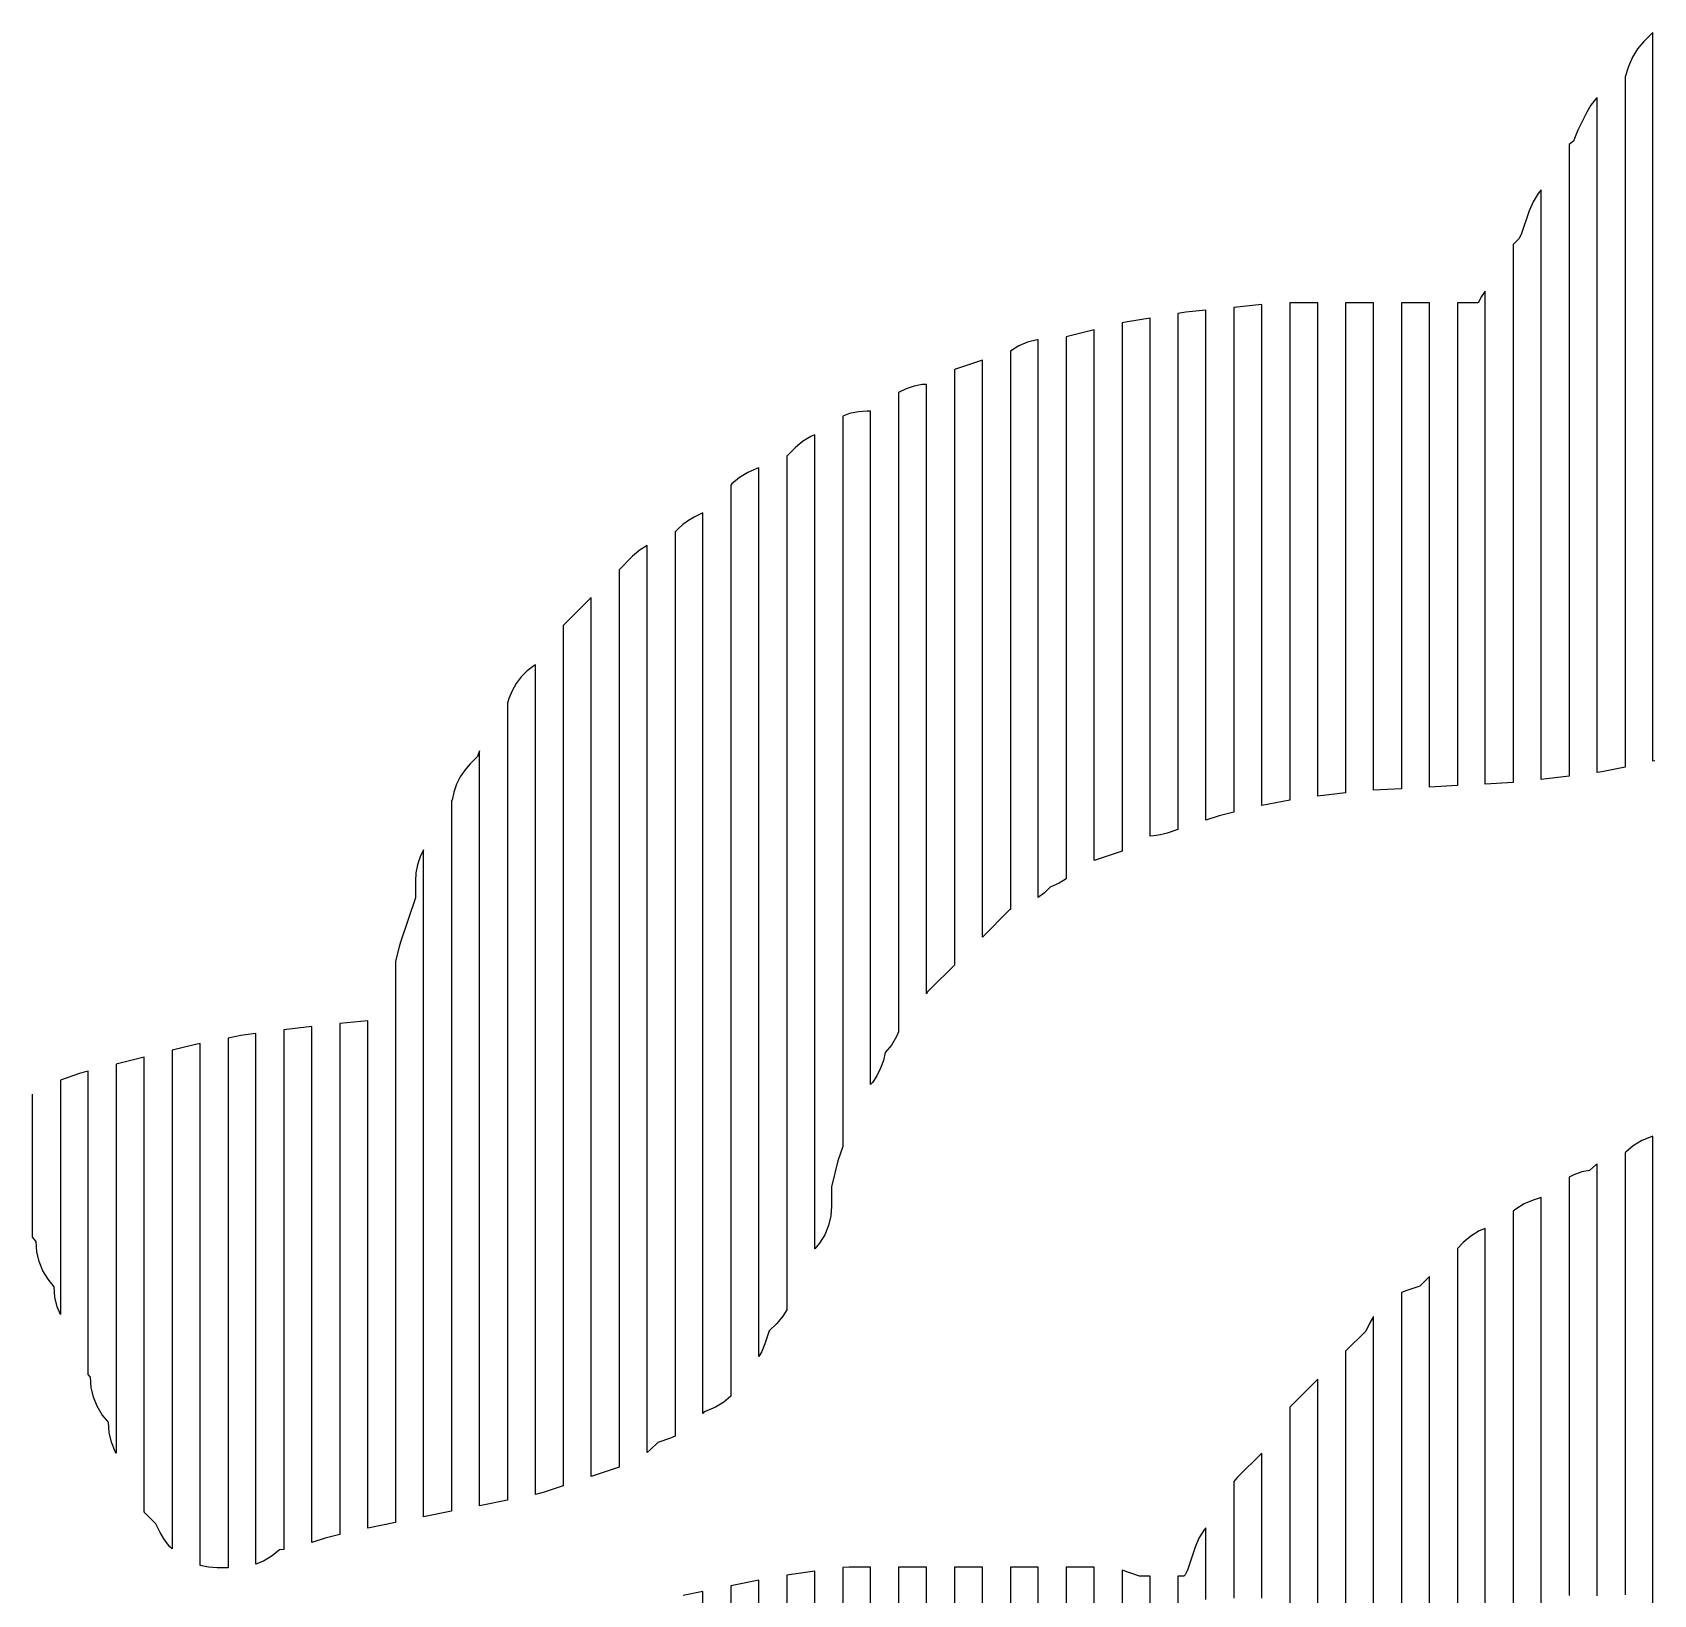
# Model space of a CAD drawing. Extents: x -6 to 1890, y -8 to 898.
# Drawn here: x 57.6 to 289.7, y 523.5 to 747.1 of the extents above; entities that cross this region are included whole.
import ezdxf

# ---------------------------------------------------------------- set-up
doc = ezdxf.new("R2010")
doc.units = 0
doc.layers.add('PECAS_2D', color=3, linetype='Continuous')

msp = doc.modelspace()

# ---------------------------------------------------------------- linework, layer by layer
at = {"layer": 'PECAS_2D'}
for points in [[(289.836, 642.841), (289.578, 642.773), (289.578, 647.925), (289.578, 649.213), (289.578, 650.501), (289.578, 651.789), (289.578, 653.077), (289.578, 654.365), (289.578, 700.735), (289.578, 702.023), (289.578, 703.311), (289.578, 704.599), (289.578, 705.887), (289.578, 707.175), (289.578, 708.464), (289.578, 709.752), (289.578, 711.04), (289.578, 712.328), (289.578, 714.904), (289.578, 717.48), (289.578, 720.056), (289.578, 722.632), (289.578, 725.208), (289.578, 727.784), (289.578, 729.072), (289.578, 731.649), (289.578, 734.225), (289.578, 735.513), (289.578, 738.089), (289.578, 747.105), (288.279, 745.806), (287.367, 744.741), (286.625, 743.541), (286.081, 742.249), (285.578, 740.741), (285.578, 734.24), (285.578, 732.939), (285.578, 731.639), (285.578, 730.339), (285.578, 729.038), (285.578, 727.738), (285.578, 726.438), (285.578, 725.137), (285.578, 722.537), (285.578, 719.936), (285.578, 717.336), (285.578, 714.735), (285.578, 712.134), (285.578, 709.534), (285.578, 706.933), (285.578, 704.333), (285.578, 703.032), (285.578, 701.732), (285.578, 700.432), (285.578, 699.131), (285.578, 697.831), (285.578, 696.531), (285.578, 695.23), (285.578, 693.93), (285.578, 692.63), (285.578, 691.329), (285.578, 652.32), (285.578, 651.02), (285.578, 649.72), (285.578, 648.419), (285.578, 647.119), (285.578, 641.918), (282.28, 641.258), (281.578, 641.146), (281.578, 646.3), (281.578, 647.589), (281.578, 648.877), (281.578, 650.166), (281.578, 651.454), (281.578, 652.743), (281.578, 684.956), (281.578, 686.245), (281.578, 687.533), (281.578, 688.822), (281.578, 690.11), (281.578, 691.399), (281.578, 692.687), (281.578, 693.976), (281.578, 695.264), (281.578, 696.553), (281.578, 699.13), (281.578, 700.418), (281.578, 702.995), (281.578, 705.572), (281.578, 708.149), (281.578, 710.727), (281.578, 713.304), (281.578, 714.592), (281.578, 717.169), (281.578, 718.458), (281.578, 719.746), (281.578, 722.323), (281.578, 723.612), (281.578, 724.9), (281.578, 726.189), (281.578, 727.477), (281.578, 730.054), (281.578, 737.786), (281.412, 737.62), (280.696, 736.689), (280.111, 735.686), (278.819, 733.1), (278.325, 731.908), (278.203, 731.543), (277.578, 731.081), (277.578, 722.038), (277.578, 720.746), (277.578, 719.454), (277.578, 718.162), (277.578, 715.578), (277.578, 712.994), (277.578, 710.41), (277.578, 707.826), (277.578, 705.242), (277.578, 703.951), (277.578, 701.367), (277.578, 698.783), (277.578, 696.199), (277.578, 693.615), (277.578, 689.739), (277.578, 688.447), (277.578, 687.155), (277.578, 685.864), (277.578, 684.572), (277.578, 683.28), (277.578, 681.988), (277.578, 680.696), (277.578, 650.982), (277.578, 649.69), (277.578, 648.398), (277.578, 647.106), (277.578, 645.814), (277.578, 640.646), (273.578, 640.146), (273.578, 645.341), (273.578, 646.64), (273.578, 647.938), (273.578, 649.237), (273.578, 650.536), (273.578, 651.834), (273.578, 681.704), (273.578, 683.003), (273.578, 684.302), (273.578, 685.6), (273.578, 686.899), (273.578, 688.198), (273.578, 689.497), (273.578, 690.795), (273.578, 692.094), (273.578, 693.393), (273.578, 694.691), (273.578, 695.99), (273.578, 697.289), (273.578, 701.185), (273.578, 702.484), (273.578, 703.782), (273.578, 706.38), (273.578, 708.977), (273.578, 711.574), (273.578, 712.873), (273.578, 714.172), (273.578, 724.561), (273.148, 724.06), (272.407, 722.86), (271.862, 721.568), (270.774, 718.303), (270.431, 717.617), (269.578, 716.764), (269.578, 705.211), (269.578, 703.927), (269.578, 702.644), (269.578, 701.36), (269.578, 700.076), (269.578, 698.793), (269.578, 697.509), (269.578, 696.225), (269.578, 693.658), (269.578, 691.091), (269.578, 688.523), (269.578, 685.956), (269.578, 684.672), (269.578, 683.388), (269.578, 682.105), (269.578, 680.821), (269.578, 650.012), (269.578, 648.729), (269.578, 647.445), (269.578, 646.161), (269.578, 644.878), (269.578, 643.594), (269.578, 639.743), (265.578, 639.521), (265.578, 643.369), (265.578, 644.652), (265.578, 645.935), (265.578, 647.218), (265.578, 648.501), (265.578, 649.784), (265.578, 681.856), (265.578, 683.139), (265.578, 684.422), (265.578, 685.705), (265.578, 688.27), (265.578, 689.553), (265.578, 690.836), (265.578, 692.119), (265.578, 693.402), (265.578, 694.685), (265.578, 697.251), (265.578, 698.534), (265.578, 702.382), (265.578, 710.079), (265.026, 709.3), (264.532, 708.401), (261.578, 708.401), (261.578, 703.185), (261.578, 701.882), (261.578, 700.578), (261.578, 699.274), (261.578, 697.97), (261.578, 696.666), (261.578, 695.363), (261.578, 694.059), (261.578, 692.755), (261.578, 691.451), (261.578, 690.147), (261.578, 687.54), (261.578, 686.236), (261.578, 684.932), (261.578, 683.628), (261.578, 682.324), (261.578, 681.021), (261.578, 649.729), (261.578, 648.425), (261.578, 647.121), (261.578, 645.818), (261.578, 644.514), (261.578, 639.298), (257.578, 639.076), (257.578, 644.211), (257.578, 645.495), (257.578, 646.779), (257.578, 648.063), (257.578, 649.347), (257.578, 681.441), (257.578, 682.725), (257.578, 684.009), (257.578, 685.293), (257.578, 686.576), (257.578, 689.144), (257.578, 691.711), (257.578, 694.279), (257.578, 695.563), (257.578, 696.847), (257.578, 698.13), (257.578, 699.414), (257.578, 700.698), (257.578, 701.982), (257.578, 703.266), (257.578, 708.401), (253.578, 708.401), (253.578, 703.249), (253.578, 701.961), (253.578, 700.673), (253.578, 699.385), (253.578, 698.098), (253.578, 696.81), (253.578, 695.522), (253.578, 694.234), (253.578, 692.946), (253.578, 690.37), (253.578, 687.794), (253.578, 686.506), (253.578, 685.219), (253.578, 683.931), (253.578, 682.643), (253.578, 681.355), (253.578, 650.445), (253.578, 649.157), (253.578, 647.869), (253.578, 646.581), (253.578, 645.294), (253.578, 644.006), (253.578, 638.854), (249.578, 638.632), (249.578, 643.8), (249.578, 645.092), (249.578, 646.384), (249.578, 647.676), (249.578, 648.968), (249.578, 650.26), (249.578, 681.268), (249.578, 682.56), (249.578, 683.852), (249.578, 685.144), (249.578, 686.436), (249.578, 689.02), (249.578, 691.604), (249.578, 694.189), (249.578, 695.481), (249.578, 696.773), (249.578, 698.065), (249.578, 699.357), (249.578, 700.649), (249.578, 701.941), (249.578, 703.233), (249.578, 708.401), (245.578, 708.401), (245.578, 703.205), (245.578, 701.906), (245.578, 700.608), (245.578, 699.309), (245.578, 698.01), (245.578, 696.711), (245.578, 695.412), (245.578, 694.113), (245.578, 692.814), (245.578, 691.515), (245.578, 688.918), (245.578, 686.32), (245.578, 685.021), (245.578, 683.722), (245.578, 682.423), (245.578, 681.125), (245.578, 648.653), (245.578, 647.354), (245.578, 646.055), (245.578, 644.756), (245.578, 643.457), (245.578, 642.158), (245.578, 638.262), (241.578, 637.762), (241.578, 642.899), (241.578, 644.184), (241.578, 645.468), (241.578, 646.752), (241.578, 648.037), (241.578, 649.321), (241.578, 680.145), (241.578, 681.43), (241.578, 682.714), (241.578, 683.998), (241.578, 685.283), (241.578, 686.567), (241.578, 689.136), (241.578, 691.704), (241.578, 692.989), (241.578, 694.273), (241.578, 695.557), (241.578, 696.842), (241.578, 698.126), (241.578, 699.41), (241.578, 700.695), (241.578, 701.979), (241.578, 703.263), (241.578, 708.401), (237.578, 708.401), (237.578, 703.225), (237.578, 701.931), (237.578, 700.637), (237.578, 699.343), (237.578, 698.049), (237.578, 696.755), (237.578, 695.461), (237.578, 694.167), (237.578, 691.579), (237.578, 690.284), (237.578, 687.696), (237.578, 685.108), (237.578, 683.814), (237.578, 681.226), (237.578, 679.932), (237.578, 648.876), (237.578, 647.582), (237.578, 646.288), (237.578, 644.994), (237.578, 643.7), (237.578, 642.406), (237.578, 637.23), (233.578, 636.43), (233.578, 641.646), (233.578, 642.95), (233.578, 644.254), (233.578, 645.558), (233.578, 646.862), (233.578, 648.166), (233.578, 679.461), (233.578, 680.766), (233.578, 682.07), (233.578, 683.373), (233.578, 684.677), (233.578, 687.285), (233.578, 688.589), (233.578, 691.197), (233.578, 692.501), (233.578, 693.805), (233.578, 695.109), (233.578, 696.413), (233.578, 697.717), (233.578, 699.021), (233.578, 700.325), (233.578, 701.629), (233.578, 702.933), (233.578, 708.149), (229.578, 707.749), (229.578, 702.589), (229.578, 701.299), (229.578, 700.009), (229.578, 698.719), (229.578, 697.429), (229.578, 696.139), (229.578, 694.849), (229.578, 693.558), (229.578, 690.978), (229.578, 689.688), (229.578, 687.108), (229.578, 684.528), (229.578, 683.238), (229.578, 681.948), (229.578, 680.658), (229.578, 679.367), (229.578, 645.825), (229.578, 644.535), (229.578, 643.245), (229.578, 641.955), (229.578, 640.665), (229.578, 635.505), (227.459, 634.975), (225.578, 634.348), (225.578, 639.562), (225.578, 640.866), (225.578, 642.17), (225.578, 643.473), (225.578, 644.777), (225.578, 646.08), (225.578, 678.67), (225.578, 679.974), (225.578, 681.277), (225.578, 682.581), (225.578, 683.885), (225.578, 686.492), (225.578, 689.099), (225.578, 690.403), (225.578, 693.01), (225.578, 694.313), (225.578, 695.617), (225.578, 696.921), (225.578, 698.224), (225.578, 699.528), (225.578, 700.831), (225.578, 702.135), (225.578, 707.349), (222.715, 707.063), (221.578, 706.893), (221.578, 701.709), (221.578, 700.413), (221.578, 699.117), (221.578, 697.82), (221.578, 696.524), (221.578, 695.228), (221.578, 692.636), (221.578, 690.044), (221.578, 687.452), (221.578, 684.859), (221.578, 682.267), (221.578, 680.971), (221.578, 679.675), (221.578, 678.379), (221.578, 677.083), (221.578, 644.68), (221.578, 643.384), (221.578, 642.087), (221.578, 640.791), (221.578, 639.495), (221.578, 638.199), (221.578, 633.015), (220.035, 632.5), (219.095, 632.242), (218.13, 632.085), (217.578, 632.056), (217.578, 635.96), (217.578, 637.261), (217.578, 638.562), (217.578, 639.863), (217.578, 641.165), (217.578, 642.466), (217.578, 643.767), (217.578, 676.298), (217.578, 677.599), (217.578, 678.901), (217.578, 680.202), (217.578, 681.503), (217.578, 682.804), (217.578, 685.407), (217.578, 688.009), (217.578, 689.31), (217.578, 691.913), (217.578, 694.515), (217.578, 695.817), (217.578, 697.118), (217.578, 698.419), (217.578, 699.72), (217.578, 701.022), (217.578, 706.227), (214.368, 705.692), (213.578, 705.524), (213.578, 700.31), (213.578, 699.006), (213.578, 697.703), (213.578, 696.399), (213.578, 695.096), (213.578, 692.488), (213.578, 689.881), (213.578, 688.578), (213.578, 685.971), (213.578, 683.363), (213.578, 680.756), (213.578, 679.453), (213.578, 678.149), (213.578, 676.846), (213.578, 675.542), (213.578, 641.65), (213.578, 640.346), (213.578, 639.043), (213.578, 637.739), (213.578, 636.435), (213.578, 635.132), (213.578, 629.918), (209.578, 628.584), (209.578, 633.732), (209.578, 635.019), (209.578, 636.307), (209.578, 637.594), (209.578, 638.881), (209.578, 641.455), (209.578, 673.633), (209.578, 674.92), (209.578, 676.207), (209.578, 677.494), (209.578, 678.781), (209.578, 680.069), (209.578, 681.356), (209.578, 682.643), (209.578, 685.217), (209.578, 687.791), (209.578, 689.078), (209.578, 690.366), (209.578, 691.653), (209.578, 692.94), (209.578, 694.227), (209.578, 695.514), (209.578, 696.801), (209.578, 698.088), (209.578, 699.375), (209.578, 704.524), (205.578, 703.524), (205.578, 698.352), (205.578, 697.059), (205.578, 695.766), (205.578, 694.473), (205.578, 691.887), (205.578, 689.301), (205.578, 686.715), (205.578, 684.129), (205.578, 681.542), (205.578, 678.956), (205.578, 677.663), (205.578, 676.37), (205.578, 675.077), (205.578, 673.784), (205.578, 672.491), (205.578, 638.873), (205.578, 637.58), (205.578, 636.287), (205.578, 634.994), (205.578, 633.701), (205.578, 632.408), (205.578, 631.115), (205.578, 625.942), (204.562, 625.31), (203.294, 624.766), (202.45, 623.928), (201.578, 623.265), (201.578, 628.417), (201.578, 629.705), (201.578, 630.993), (201.578, 632.281), (201.578, 633.568), (201.578, 634.856), (201.578, 636.144), (201.578, 670.918), (201.578, 672.206), (201.578, 673.494), (201.578, 674.782), (201.578, 676.07), (201.578, 677.358), (201.578, 679.934), (201.578, 682.51), (201.578, 685.085), (201.578, 687.661), (201.578, 690.237), (201.578, 691.525), (201.578, 692.813), (201.578, 694.101), (201.578, 695.389), (201.578, 696.677), (201.578, 703.116), (201.401, 703.1), (200.057, 702.762), (198.779, 702.224), (197.578, 701.48), (197.578, 696.325), (197.578, 695.036), (197.578, 693.747), (197.578, 692.458), (197.578, 691.169), (197.578, 688.591), (197.578, 686.013), (197.578, 683.435), (197.578, 680.858), (197.578, 679.569), (197.578, 676.991), (197.578, 675.702), (197.578, 674.413), (197.578, 673.124), (197.578, 671.835), (197.578, 670.546), (197.578, 669.257), (197.578, 633.168), (197.578, 631.879), (197.578, 630.59), (197.578, 629.301), (197.578, 628.012), (197.578, 626.723), (197.578, 621.568), (197.513, 621.546), (193.578, 617.611), (193.578, 624.061), (193.578, 625.351), (193.578, 626.641), (193.578, 627.931), (193.578, 629.221), (193.578, 630.511), (193.578, 667.921), (193.578, 669.211), (193.578, 670.501), (193.578, 671.791), (193.578, 673.081), (193.578, 674.371), (193.578, 676.951), (193.578, 678.241), (193.578, 680.821), (193.578, 683.401), (193.578, 684.691), (193.578, 687.271), (193.578, 689.851), (193.578, 691.141), (193.578, 692.431), (193.578, 693.721), (193.578, 695.011), (193.578, 700.172), (189.72, 698.885), (189.578, 698.826), (189.578, 692.37), (189.578, 689.788), (189.578, 688.497), (189.578, 687.206), (189.578, 685.915), (189.578, 684.623), (189.578, 682.041), (189.578, 679.459), (189.578, 676.877), (189.578, 674.294), (189.578, 671.712), (189.578, 670.421), (189.578, 669.13), (189.578, 667.839), (189.578, 666.548), (189.578, 665.256), (189.578, 627.813), (189.578, 626.522), (189.578, 625.231), (189.578, 623.94), (189.578, 622.649), (189.578, 621.358), (189.578, 620.067), (189.578, 613.611), (186.106, 610.139), (185.698, 609.755), (185.578, 609.468), (185.578, 615.98), (185.578, 617.283), (185.578, 618.585), (185.578, 619.888), (185.578, 621.19), (185.578, 622.493), (185.578, 623.795), (185.578, 664.17), (185.578, 665.473), (185.578, 666.775), (185.578, 668.078), (185.578, 669.38), (185.578, 670.683), (185.578, 673.287), (185.578, 675.892), (185.578, 677.195), (185.578, 679.8), (185.578, 681.102), (185.578, 683.707), (185.578, 686.312), (185.578, 687.614), (185.578, 688.917), (185.578, 690.219), (185.578, 691.522), (185.578, 696.731), (184.964, 696.692), (183.793, 696.461), (182.652, 696.075), (181.578, 695.544), (181.578, 689.099), (181.578, 687.81), (181.578, 686.521), (181.578, 685.232), (181.578, 683.943), (181.578, 682.654), (181.578, 681.365), (181.578, 678.786), (181.578, 676.208), (181.578, 672.341), (181.578, 669.763), (181.578, 667.185), (181.578, 665.896), (181.578, 664.607), (181.578, 663.318), (181.578, 662.029), (181.578, 620.78), (181.578, 619.491), (181.578, 618.202), (181.578, 616.913), (181.578, 615.624), (181.578, 614.335), (181.578, 613.046), (181.578, 604.023), (181.297, 603.356), (180.555, 602.156), (179.634, 601.081), (179.397, 599.942), (179.012, 598.829), (178.484, 597.771), (177.826, 596.794), (177.578, 596.512), (177.578, 605.628), (177.578, 606.931), (177.578, 608.233), (177.578, 609.536), (177.578, 610.838), (177.578, 612.14), (177.578, 613.443), (177.578, 614.745), (177.578, 616.048), (177.578, 659.027), (177.578, 660.329), (177.578, 661.632), (177.578, 662.934), (177.578, 664.237), (177.578, 665.539), (177.578, 666.841), (177.578, 669.446), (177.578, 672.051), (177.578, 674.656), (177.578, 677.261), (177.578, 678.563), (177.578, 679.865), (177.578, 681.168), (177.578, 682.47), (177.578, 683.773), (177.578, 685.075), (177.578, 686.377), (177.578, 687.68), (177.578, 692.889), (177.086, 692.889), (175.827, 692.802), (174.568, 692.534), (173.578, 692.17), (173.578, 685.716), (173.578, 684.425), (173.578, 683.135), (173.578, 681.844), (173.578, 680.553), (173.578, 677.971), (173.578, 675.39), (173.578, 672.808), (173.578, 670.226), (173.578, 667.645), (173.578, 665.063), (173.578, 663.772), (173.578, 662.481), (173.578, 661.191), (173.578, 659.9), (173.578, 658.609), (173.578, 657.318), (173.578, 609.557), (173.578, 608.266), (173.578, 606.976), (173.578, 605.685), (173.578, 604.394), (173.578, 601.812), (173.578, 600.521), (173.578, 599.231), (173.578, 587.613), (172.904, 585.59), (171.967, 581.846), (171.967, 579.088), (171.862, 577.704), (171.539, 576.327), (171.003, 575.01), (170.273, 573.799), (169.578, 572.968), (169.578, 588.509), (169.578, 589.804), (169.578, 591.099), (169.578, 592.394), (169.578, 593.689), (169.578, 594.984), (169.578, 596.279), (169.578, 597.574), (169.578, 598.869), (169.578, 600.164), (169.578, 601.459), (169.578, 602.754), (169.578, 654.555), (169.578, 655.85), (169.578, 657.145), (169.578, 658.44), (169.578, 659.735), (169.578, 661.03), (169.578, 663.62), (169.578, 666.21), (169.578, 668.8), (169.578, 671.39), (169.578, 673.98), (169.578, 676.57), (169.578, 679.16), (169.578, 681.75), (169.578, 683.045), (169.578, 684.34), (169.578, 689.52), (168.999, 689.272), (167.821, 688.538), (166.774, 687.639), (165.578, 686.443), (165.578, 681.243), (165.578, 679.943), (165.578, 678.643), (165.578, 677.343), (165.578, 676.043), (165.578, 673.443), (165.578, 672.142), (165.578, 669.542), (165.578, 666.942), (165.578, 664.342), (165.578, 661.742), (165.578, 659.142), (165.578, 656.542), (165.578, 655.242), (165.578, 653.942), (165.578, 652.642), (165.578, 651.342), (165.578, 648.741), (165.578, 588.939), (165.578, 587.639), (165.578, 586.339), (165.578, 583.739), (165.578, 582.438), (165.578, 581.138), (165.578, 579.838), (165.578, 578.538), (165.578, 577.238), (165.578, 575.938), (165.578, 564.238), (165.031, 563.36), (164.132, 562.312), (163.066, 561.246), (162.452, 559.406), (162.003, 558.306), (161.578, 557.56), (161.578, 567.944), (161.578, 569.242), (161.578, 570.54), (161.578, 571.838), (161.578, 573.136), (161.578, 574.434), (161.578, 575.732), (161.578, 577.03), (161.578, 578.328), (161.578, 647.123), (161.578, 648.421), (161.578, 649.719), (161.578, 651.017), (161.578, 652.315), (161.578, 653.613), (161.578, 654.911), (161.578, 657.507), (161.578, 658.805), (161.578, 661.401), (161.578, 663.997), (161.578, 666.593), (161.578, 669.189), (161.578, 671.785), (161.578, 673.083), (161.578, 674.381), (161.578, 675.679), (161.578, 676.977), (161.578, 678.275), (161.578, 684.765), (161.282, 684.667), (159.99, 684.122), (158.79, 683.381), (157.725, 682.468), (157.578, 682.321), (157.578, 675.864), (157.578, 674.573), (157.578, 671.99), (157.578, 670.698), (157.578, 669.407), (157.578, 666.824), (157.578, 665.533), (157.578, 664.242), (157.578, 661.659), (157.578, 659.076), (157.578, 656.493), (157.578, 653.91), (157.578, 651.328), (157.578, 650.036), (157.578, 648.745), (157.578, 647.454), (157.578, 646.162), (157.578, 644.871), (157.578, 643.579), (157.578, 642.288), (157.578, 569.97), (157.578, 568.679), (157.578, 567.388), (157.578, 566.096), (157.578, 564.805), (157.578, 562.222), (157.578, 560.931), (157.578, 559.639), (157.578, 551.891), (156.566, 551.032), (155.372, 550.301), (154.112, 549.773), (153.746, 549.651), (153.578, 549.422), (153.578, 554.578), (153.578, 555.868), (153.578, 557.157), (153.578, 558.446), (153.578, 559.735), (153.578, 561.024), (153.578, 562.313), (153.578, 563.602), (153.578, 638.37), (153.578, 639.659), (153.578, 640.948), (153.578, 642.237), (153.578, 643.526), (153.578, 644.815), (153.578, 646.104), (153.578, 648.682), (153.578, 651.261), (153.578, 653.839), (153.578, 655.128), (153.578, 657.706), (153.578, 660.284), (153.578, 662.862), (153.578, 665.441), (153.578, 666.73), (153.578, 668.019), (153.578, 670.597), (153.578, 671.886), (153.578, 673.175), (153.578, 678.332), (152.335, 677.71), (151.488, 677.228), (150.695, 676.657), (149.97, 676.005), (149.578, 675.614), (149.578, 669.141), (149.578, 667.846), (149.578, 666.552), (149.578, 665.257), (149.578, 663.962), (149.578, 662.668), (149.578, 661.373), (149.578, 658.784), (149.578, 656.195), (149.578, 653.606), (149.578, 651.017), (149.578, 648.428), (149.578, 647.133), (149.578, 644.544), (149.578, 641.955), (149.578, 640.66), (149.578, 639.366), (149.578, 638.071), (149.578, 636.776), (149.578, 635.482), (149.578, 634.187), (149.578, 559.102), (149.578, 557.808), (149.578, 556.513), (149.578, 555.219), (149.578, 553.924), (149.578, 552.63), (149.578, 546.157), (148.941, 545.895), (147.101, 545.282), (146.035, 544.216), (145.578, 543.824), (145.578, 549.018), (145.578, 550.316), (145.578, 551.615), (145.578, 552.913), (145.578, 554.211), (145.578, 555.51), (145.578, 629.517), (145.578, 630.815), (145.578, 632.114), (145.578, 634.71), (145.578, 636.009), (145.578, 637.307), (145.578, 638.606), (145.578, 639.904), (145.578, 642.501), (145.578, 645.097), (145.578, 646.396), (145.578, 648.993), (145.578, 651.589), (145.578, 654.186), (145.578, 655.484), (145.578, 658.081), (145.578, 660.678), (145.578, 661.976), (145.578, 663.275), (145.578, 664.573), (145.578, 665.871), (145.578, 673.662), (144.572, 673.04), (143.507, 672.128), (141.578, 670.199), (141.578, 662.412), (141.578, 661.114), (141.578, 659.816), (141.578, 658.519), (141.578, 657.221), (141.578, 655.923), (141.578, 654.625), (141.578, 652.03), (141.578, 649.434), (141.578, 646.839), (141.578, 644.243), (141.578, 641.647), (141.578, 640.35), (141.578, 637.754), (141.578, 635.158), (141.578, 633.861), (141.578, 632.563), (141.578, 631.265), (141.578, 629.967), (141.578, 628.669), (141.578, 627.372), (141.578, 626.074), (141.578, 624.776), (141.578, 623.478), (141.578, 553.398), (141.578, 552.1), (141.578, 550.802), (141.578, 549.504), (141.578, 548.206), (141.578, 546.909), (141.578, 541.717), (137.578, 540.384), (137.578, 545.572), (137.578, 546.869), (137.578, 548.167), (137.578, 549.464), (137.578, 550.761), (137.578, 552.058), (137.578, 615.614), (137.578, 618.208), (137.578, 619.505), (137.578, 620.802), (137.578, 622.099), (137.578, 623.396), (137.578, 624.693), (137.578, 625.99), (137.578, 627.287), (137.578, 629.881), (137.578, 631.178), (137.578, 633.772), (137.578, 636.366), (137.578, 637.664), (137.578, 640.258), (137.578, 641.555), (137.578, 644.149), (137.578, 646.743), (137.578, 648.04), (137.578, 650.634), (137.578, 653.228), (137.578, 654.525), (137.578, 655.822), (137.578, 657.119), (137.578, 658.416), (137.578, 666.199), (133.578, 662.199), (133.578, 653.125), (133.578, 651.828), (133.578, 650.532), (133.578, 649.236), (133.578, 647.94), (133.578, 645.347), (133.578, 642.754), (133.578, 641.458), (133.578, 638.865), (133.578, 636.273), (133.578, 634.977), (133.578, 632.384), (133.578, 629.791), (133.578, 628.495), (133.578, 625.903), (133.578, 624.606), (133.578, 622.014), (133.578, 620.717), (133.578, 618.125), (133.578, 616.828), (133.578, 615.532), (133.578, 614.236), (133.578, 612.94), (133.578, 611.643), (133.578, 610.347), (133.578, 609.051), (133.578, 607.754), (133.578, 606.458), (133.578, 550.717), (133.578, 549.421), (133.578, 548.125), (133.578, 546.829), (133.578, 545.532), (133.578, 544.236), (133.578, 539.051), (130.845, 538.14), (129.578, 537.815), (129.578, 542.978), (129.578, 544.269), (129.578, 545.56), (129.578, 546.851), (129.578, 548.141), (129.578, 549.432), (129.578, 592.03), (129.578, 593.321), (129.578, 598.484), (129.578, 599.775), (129.578, 601.066), (129.578, 602.357), (129.578, 603.647), (129.578, 604.938), (129.578, 606.229), (129.578, 607.52), (129.578, 608.811), (129.578, 610.102), (129.578, 611.392), (129.578, 612.683), (129.578, 613.974), (129.578, 616.556), (129.578, 617.847), (129.578, 620.428), (129.578, 621.719), (129.578, 624.301), (129.578, 625.592), (129.578, 628.173), (129.578, 632.046), (129.578, 633.337), (129.578, 635.918), (129.578, 637.209), (129.578, 639.791), (129.578, 641.082), (129.578, 643.663), (129.578, 646.245), (129.578, 647.536), (129.578, 648.827), (129.578, 656.572), (129.347, 656.437), (128.403, 655.707), (127.555, 654.851), (126.828, 653.891), (126.239, 652.853), (125.797, 651.767), (125.578, 651.109), (125.578, 642.034), (125.578, 640.737), (125.578, 639.441), (125.578, 638.144), (125.578, 636.848), (125.578, 634.254), (125.578, 632.958), (125.578, 630.365), (125.578, 629.068), (125.578, 626.475), (125.578, 625.179), (125.578, 623.882), (125.578, 622.586), (125.578, 621.289), (125.578, 619.993), (125.578, 618.696), (125.578, 617.4), (125.578, 616.103), (125.578, 614.807), (125.578, 613.51), (125.578, 610.917), (125.578, 608.324), (125.578, 607.027), (125.578, 605.731), (125.578, 604.434), (125.578, 603.138), (125.578, 601.841), (125.578, 600.545), (125.578, 599.248), (125.578, 597.952), (125.578, 596.655), (125.578, 595.359), (125.578, 594.062), (125.578, 592.766), (125.578, 591.469), (125.578, 590.172), (125.578, 588.876), (125.578, 587.579), (125.578, 586.283), (125.578, 584.986), (125.578, 583.69), (125.578, 582.393), (125.578, 579.8), (125.578, 578.504), (125.578, 547.387), (125.578, 546.09), (125.578, 544.794), (125.578, 543.497), (125.578, 542.201), (125.578, 537.015), (121.578, 536.215), (121.578, 540.074), (121.578, 541.361), (121.578, 542.647), (121.578, 543.934), (121.578, 545.22), (121.578, 546.507), (121.578, 577.382), (121.578, 578.669), (121.578, 579.955), (121.578, 581.242), (121.578, 582.528), (121.578, 583.815), (121.578, 585.101), (121.578, 586.388), (121.578, 587.674), (121.578, 588.961), (121.578, 590.247), (121.578, 591.534), (121.578, 594.107), (121.578, 595.393), (121.578, 596.68), (121.578, 597.966), (121.578, 599.253), (121.578, 600.539), (121.578, 601.826), (121.578, 603.112), (121.578, 604.399), (121.578, 605.685), (121.578, 606.972), (121.578, 608.258), (121.578, 609.545), (121.578, 610.831), (121.578, 613.404), (121.578, 614.691), (121.578, 615.977), (121.578, 617.263), (121.578, 618.55), (121.578, 619.836), (121.578, 621.123), (121.578, 622.409), (121.578, 623.696), (121.578, 624.982), (121.578, 626.269), (121.578, 627.555), (121.578, 628.842), (121.578, 630.128), (121.578, 631.415), (121.578, 632.701), (121.578, 633.988), (121.578, 635.274), (121.578, 644.28), (121.306, 643.464), (120.24, 642.398), (119.471, 641.524), (118.813, 640.547), (118.285, 639.489), (117.9, 638.376), (117.655, 637.227), (117.578, 637.14), (117.578, 625.551), (117.578, 624.263), (117.578, 622.976), (117.578, 621.688), (117.578, 620.4), (117.578, 619.113), (117.578, 617.825), (117.578, 616.537), (117.578, 615.25), (117.578, 613.962), (117.578, 612.674), (117.578, 611.387), (117.578, 610.099), (117.578, 608.811), (117.578, 607.524), (117.578, 606.236), (117.578, 604.948), (117.578, 603.661), (117.578, 602.373), (117.578, 601.086), (117.578, 599.798), (117.578, 597.222), (117.578, 595.935), (117.578, 594.647), (117.578, 593.359), (117.578, 592.072), (117.578, 590.784), (117.578, 589.497), (117.578, 588.209), (117.578, 585.634), (117.578, 583.058), (117.578, 581.771), (117.578, 580.483), (117.578, 579.195), (117.578, 577.908), (117.578, 547.004), (117.578, 545.716), (117.578, 544.428), (117.578, 543.141), (117.578, 541.853), (117.578, 540.565), (117.578, 535.415), (113.578, 534.615), (113.578, 539.775), (113.578, 541.065), (113.578, 542.355), (113.578, 543.645), (113.578, 544.935), (113.578, 577.186), (113.578, 578.476), (113.578, 579.766), (113.578, 581.057), (113.578, 582.347), (113.578, 584.927), (113.578, 588.797), (113.578, 590.087), (113.578, 591.377), (113.578, 592.667), (113.578, 593.957), (113.578, 595.247), (113.578, 596.537), (113.578, 597.827), (113.578, 599.117), (113.578, 600.407), (113.578, 601.697), (113.578, 604.277), (113.578, 605.568), (113.578, 606.858), (113.578, 608.148), (113.578, 609.438), (113.578, 610.728), (113.578, 612.018), (113.578, 613.308), (113.578, 630.078), (113.097, 629.104), (112.71, 627.964), (112.48, 626.793), (112.404, 625.622), (112.404, 623.221), (110.286, 616.866), (110.09, 616.196), (109.578, 614.146), (109.578, 599.893), (109.578, 598.598), (109.578, 593.415), (109.578, 590.824), (109.578, 588.232), (109.578, 586.937), (109.578, 584.345), (109.578, 583.05), (109.578, 581.754), (109.578, 580.458), (109.578, 579.163), (109.578, 577.867), (109.578, 545.476), (109.578, 544.18), (109.578, 542.884), (109.578, 541.589), (109.578, 540.293), (109.578, 538.997), (109.578, 533.815), (105.578, 533.015), (105.578, 538.202), (105.578, 539.499), (105.578, 540.796), (105.578, 542.093), (105.578, 543.39), (105.578, 544.687), (105.578, 577.11), (105.578, 578.407), (105.578, 579.704), (105.578, 581.001), (105.578, 582.298), (105.578, 584.891), (105.578, 587.485), (105.578, 588.782), (105.578, 590.079), (105.578, 591.376), (105.578, 592.673), (105.578, 593.97), (105.578, 595.267), (105.578, 597.861), (105.578, 599.158), (105.578, 605.642), (101.578, 605.242), (101.578, 600.109), (101.578, 598.825), (101.578, 597.542), (101.578, 596.258), (101.578, 594.975), (101.578, 593.691), (101.578, 592.408), (101.578, 591.125), (101.578, 589.841), (101.578, 588.558), (101.578, 587.274), (101.578, 585.991), (101.578, 583.424), (101.578, 580.857), (101.578, 579.574), (101.578, 578.291), (101.578, 577.007), (101.578, 575.724), (101.578, 542.355), (101.578, 541.072), (101.578, 539.788), (101.578, 538.505), (101.578, 537.222), (101.578, 532.088), (99.491, 531.566), (97.578, 530.929), (97.578, 536.114), (97.578, 537.41), (97.578, 538.707), (97.578, 540.003), (97.578, 541.299), (97.578, 542.596), (97.578, 575.003), (97.578, 576.3), (97.578, 577.596), (97.578, 578.892), (97.578, 580.189), (97.578, 582.781), (97.578, 585.374), (97.578, 587.967), (97.578, 590.559), (97.578, 591.856), (97.578, 593.152), (97.578, 594.448), (97.578, 595.745), (97.578, 597.041), (97.578, 598.337), (97.578, 599.633), (97.578, 604.819), (93.578, 604.319), (93.578, 597.795), (93.578, 595.185), (93.578, 593.88), (93.578, 592.576), (93.578, 591.271), (93.578, 589.966), (93.578, 588.661), (93.578, 586.051), (93.578, 583.442), (93.578, 582.137), (93.578, 579.527), (93.578, 578.223), (93.578, 576.918), (93.578, 575.613), (93.578, 574.308), (93.578, 541.688), (93.578, 540.383), (93.578, 539.078), (93.578, 537.773), (93.578, 536.469), (93.578, 535.164), (93.578, 533.859), (93.578, 529.945), (92.957, 529.917), (91.892, 529.026), (90.681, 528.297), (89.578, 527.848), (89.578, 532.998), (89.578, 534.286), (89.578, 535.574), (89.578, 536.861), (89.578, 538.149), (89.578, 539.437), (89.578, 547.162), (89.578, 574.203), (89.578, 575.491), (89.578, 576.778), (89.578, 578.066), (89.578, 579.354), (89.578, 581.929), (89.578, 584.504), (89.578, 587.079), (89.578, 588.367), (89.578, 589.655), (89.578, 592.23), (89.578, 594.805), (89.578, 596.093), (89.578, 597.381), (89.578, 598.668), (89.578, 603.819), (88.06, 603.629), (87.404, 603.523), (85.578, 603.157), (85.578, 598.017), (85.578, 596.732), (85.578, 595.446), (85.578, 594.161), (85.578, 592.876), (85.578, 591.591), (85.578, 590.306), (85.578, 589.02), (85.578, 586.45), (85.578, 583.88), (85.578, 581.309), (85.578, 580.024), (85.578, 577.454), (85.578, 576.169), (85.578, 574.883), (85.578, 573.598), (85.578, 572.313), (85.578, 545.324), (85.578, 544.039), (85.578, 542.754), (85.578, 541.469), (85.578, 540.184), (85.578, 538.898), (85.578, 537.613), (85.578, 536.328), (85.578, 535.043), (85.578, 533.758), (85.578, 532.473), (85.578, 531.187), (85.578, 527.332), (84.018, 527.332), (82.805, 527.413), (81.578, 527.665), (81.578, 531.529), (81.578, 532.816), (81.578, 534.104), (81.578, 535.392), (81.578, 536.68), (81.578, 537.968), (81.578, 539.255), (81.578, 541.831), (81.578, 543.119), (81.578, 544.407), (81.578, 545.694), (81.578, 546.982), (81.578, 548.27), (81.578, 549.558), (81.578, 552.133), (81.578, 571.45), (81.578, 572.738), (81.578, 574.026), (81.578, 575.314), (81.578, 576.601), (81.578, 579.177), (81.578, 581.753), (81.578, 584.328), (81.578, 585.616), (81.578, 588.192), (81.578, 589.479), (81.578, 590.767), (81.578, 592.055), (81.578, 593.343), (81.578, 594.631), (81.578, 595.918), (81.578, 597.206), (81.578, 602.357), (80.519, 602.135), (77.578, 601.4), (77.578, 596.209), (77.578, 594.912), (77.578, 593.614), (77.578, 592.317), (77.578, 591.019), (77.578, 589.721), (77.578, 588.424), (77.578, 587.126), (77.578, 584.531), (77.578, 581.936), (77.578, 579.34), (77.578, 576.745), (77.578, 574.15), (77.578, 572.852), (77.578, 571.555), (77.578, 570.257), (77.578, 558.579), (77.578, 557.281), (77.578, 555.983), (77.578, 554.686), (77.578, 553.388), (77.578, 552.091), (77.578, 550.793), (77.578, 549.495), (77.578, 548.198), (77.578, 546.9), (77.578, 545.603), (77.578, 544.305), (77.578, 543.007), (77.578, 540.412), (77.578, 539.115), (77.578, 537.817), (77.578, 536.519), (77.578, 530.031), (77.268, 530.329), (76.494, 531.313), (75.879, 532.362), (75.247, 533.627), (73.706, 535.168), (73.578, 535.317), (73.578, 545.73), (73.578, 547.032), (73.578, 548.334), (73.578, 549.635), (73.578, 552.239), (73.578, 553.54), (73.578, 554.842), (73.578, 556.143), (73.578, 557.445), (73.578, 558.747), (73.578, 560.048), (73.578, 561.35), (73.578, 569.16), (73.578, 570.462), (73.578, 571.763), (73.578, 573.065), (73.578, 575.668), (73.578, 578.272), (73.578, 580.875), (73.578, 582.177), (73.578, 584.78), (73.578, 586.082), (73.578, 588.685), (73.578, 591.288), (73.578, 592.59), (73.578, 593.892), (73.578, 595.193), (73.578, 600.4), (69.578, 599.4), (69.578, 594.221), (69.578, 592.926), (69.578, 591.631), (69.578, 590.337), (69.578, 589.042), (69.578, 587.747), (69.578, 585.158), (69.578, 583.863), (69.578, 581.273), (69.578, 578.684), (69.578, 576.094), (69.578, 573.505), (69.578, 572.21), (69.578, 570.915), (69.578, 569.621), (69.578, 568.326), (69.578, 567.031), (69.578, 565.736), (69.578, 564.442), (69.578, 563.147), (69.578, 561.852), (69.578, 560.557), (69.578, 559.263), (69.578, 557.968), (69.578, 556.673), (69.578, 555.378), (69.578, 543.725), (69.42, 543.987), (68.884, 545.305), (68.561, 546.681), (68.455, 548.175), (67.565, 549.24), (66.835, 550.451), (66.299, 551.768), (65.976, 553.144), (65.87, 554.638), (65.578, 554.987), (65.578, 565.202), (65.578, 566.479), (65.578, 567.756), (65.578, 569.032), (65.578, 570.309), (65.578, 572.863), (65.578, 574.14), (65.578, 575.417), (65.578, 576.693), (65.578, 577.97), (65.578, 580.524), (65.578, 581.801), (65.578, 583.078), (65.578, 584.355), (65.578, 585.631), (65.578, 586.908), (65.578, 588.185), (65.578, 589.462), (65.578, 590.739), (65.578, 592.016), (65.578, 598.4), (65.007, 598.257), (64.337, 598.062), (61.578, 597.142), (61.578, 590.69), (61.578, 589.399), (61.578, 588.109), (61.578, 586.818), (61.578, 584.237), (61.578, 582.947), (61.578, 581.656), (61.578, 580.366), (61.578, 579.075), (61.578, 577.785), (61.578, 576.494), (61.578, 575.204), (61.578, 563.589), (61.128, 564.694), (60.805, 566.07), (60.7, 567.564), (59.809, 568.629), (59.079, 569.84), (58.543, 571.157), (58.22, 572.533), (58.114, 574.027), (57.578, 574.667), (57.578, 595.147)], [(289.578, 521.012), (289.578, 527.435), (289.578, 528.72), (289.578, 530.005), (289.578, 531.289), (289.578, 532.574), (289.578, 533.858), (289.578, 535.143), (289.578, 569.829), (289.578, 571.113), (289.578, 572.398), (289.578, 573.683), (289.578, 574.967), (289.578, 576.252), (289.578, 577.536), (289.578, 581.39), (289.578, 582.675), (289.578, 583.96), (289.578, 589.098), (289.325, 589.038), (287.989, 588.485), (286.765, 587.732), (285.684, 586.806), (285.578, 586.784), (285.578, 581.615), (285.578, 580.323), (285.578, 576.447), (285.578, 575.155), (285.578, 573.863), (285.578, 572.571), (285.578, 571.279), (285.578, 568.695), (285.578, 531.225), (285.578, 529.933), (285.578, 528.641), (285.578, 527.349), (285.578, 526.056), (285.578, 524.764), (285.578, 523.472)], [(281.578, 523.313), (281.578, 524.601), (281.578, 525.888), (281.578, 527.176), (281.578, 565.806), (281.578, 567.093), (281.578, 568.381), (281.578, 569.669), (281.578, 570.956), (281.578, 572.244), (281.578, 573.531), (281.578, 577.394), (281.578, 578.682), (281.578, 579.97), (281.578, 585.12), (281.397, 584.998), (280.514, 584.221), (279.375, 583.984), (278.262, 583.599), (277.578, 583.258), (277.578, 578.048), (277.578, 576.745), (277.578, 572.838), (277.578, 571.535), (277.578, 570.232), (277.578, 568.93), (277.578, 567.627), (277.578, 566.325), (277.578, 565.022), (277.578, 563.72), (277.578, 523.34)], [(273.578, 519.441), (273.578, 560.906), (273.578, 562.201), (273.578, 563.497), (273.578, 564.793), (273.578, 566.089), (273.578, 567.385), (273.578, 568.68), (273.578, 569.976), (273.578, 573.863), (273.578, 575.159), (273.578, 580.342), (272.447, 579.965), (271.155, 579.421), (269.955, 578.679), (269.578, 578.356), (269.578, 573.204), (269.578, 571.916), (269.578, 569.34), (269.578, 566.764), (269.578, 565.476), (269.578, 564.188), (269.578, 562.899), (269.578, 561.611), (269.578, 560.323), (269.578, 559.035), (269.578, 513.953)], [(265.578, 507.363), (265.578, 555.221), (265.578, 556.515), (265.578, 557.808), (265.578, 559.101), (265.578, 560.395), (265.578, 561.688), (265.578, 562.982), (265.578, 564.275), (265.578, 568.156), (265.578, 569.449), (265.578, 575.916), (264.692, 575.543), (263.492, 574.801), (262.427, 573.889), (261.578, 573.04), (261.578, 566.586), (261.578, 565.295), (261.578, 561.422), (261.578, 560.131), (261.578, 558.84), (261.578, 557.55), (261.578, 556.259), (261.578, 554.968), (261.578, 553.677), (261.578, 503.332)], [(257.578, 498.041), (257.578, 549.677), (257.578, 550.968), (257.578, 552.259), (257.578, 553.55), (257.578, 554.84), (257.578, 556.131), (257.578, 557.422), (257.578, 560.004), (257.578, 562.586), (257.578, 563.877), (257.578, 569.04), (256.19, 567.653), (254.35, 567.039), (253.578, 566.713), (253.578, 560.279), (253.578, 558.992), (253.578, 555.131), (253.578, 553.844), (253.578, 552.557), (253.578, 551.27), (253.578, 549.983), (253.578, 548.696), (253.578, 547.41), (253.578, 544.836), (253.578, 493.359)], [(249.578, 489.999), (249.578, 540.145), (249.578, 541.431), (249.578, 542.717), (249.578, 544.003), (249.578, 545.289), (249.578, 546.574), (249.578, 547.86), (249.578, 549.146), (249.578, 550.432), (249.578, 555.575), (249.578, 563.29), (249.089, 562.476), (248.457, 561.211), (245.578, 558.333), (245.578, 551.888), (245.578, 550.599), (245.578, 546.732), (245.578, 545.443), (245.578, 544.154), (245.578, 542.865), (245.578, 541.576), (245.578, 540.287), (245.578, 538.998), (245.578, 537.709), (245.578, 536.42), (245.578, 535.131), (245.578, 487.439)], [(241.578, 485.955), (241.578, 529.82), (241.578, 531.11), (241.578, 532.4), (241.578, 533.69), (241.578, 534.981), (241.578, 536.271), (241.578, 537.561), (241.578, 538.851), (241.578, 540.141), (241.578, 541.431), (241.578, 542.721), (241.578, 546.592), (241.578, 547.882), (241.578, 554.333), (237.578, 550.333), (237.578, 542.503), (237.578, 541.198), (237.578, 538.589), (237.578, 537.284), (237.578, 535.979), (237.578, 534.674), (237.578, 533.369), (237.578, 532.064), (237.578, 530.759), (237.578, 529.454), (237.578, 528.149), (237.578, 526.844), (237.578, 525.54), (237.578, 524.235), (237.578, 485.087)], [(233.578, 522.975), (233.578, 524.274), (233.578, 525.572), (233.578, 526.87), (233.578, 528.169), (233.578, 529.467), (233.578, 530.765), (233.578, 532.063), (233.578, 534.66), (233.578, 535.958), (233.578, 537.256), (233.578, 543.748), (230.112, 540.281), (229.578, 539.658), (229.578, 531.962), (229.578, 530.68), (229.578, 526.831), (229.578, 525.549), (229.578, 524.266), (229.578, 522.983)], [(225.578, 522.768), (225.578, 524.053), (225.578, 533.053), (225.322, 532.753), (224.58, 531.553), (224.035, 530.261), (222.947, 526.997), (222.604, 526.311), (222.436, 526.143), (221.578, 526.143), (221.578, 522.296)], [(177.578, 522.252), (177.578, 527.435), (174.501, 527.435), (173.578, 527.37), (173.578, 522.247)], [(185.578, 522.316), (185.578, 523.596), (185.578, 527.435), (181.578, 527.435), (181.578, 523.573), (181.578, 522.286)], [(193.578, 522.262), (193.578, 523.555), (193.578, 527.435), (189.578, 527.435), (189.578, 523.531), (189.578, 522.23)], [(201.578, 522.255), (201.578, 523.55), (201.578, 527.435), (197.578, 527.435), (197.578, 523.56), (197.578, 522.268)], [(209.578, 522.255), (209.578, 523.55), (209.578, 527.435), (205.578, 527.435), (205.578, 523.55), (205.578, 522.255)], [(217.578, 522.273), (217.578, 526.143), (216.049, 526.143), (213.578, 526.966), (213.578, 521.829)], [(161.578, 520.34), (161.578, 525.548), (157.578, 524.748), (157.578, 519.605)], [(169.578, 521.687), (169.578, 526.824), (165.578, 526.253), (165.578, 521.095)], [(153.578, 518.763), (153.578, 523.948), (150.742, 523.381)]]:
    msp.add_lwpolyline(points, dxfattribs=at)

doc.saveas('drawing.dxf')
